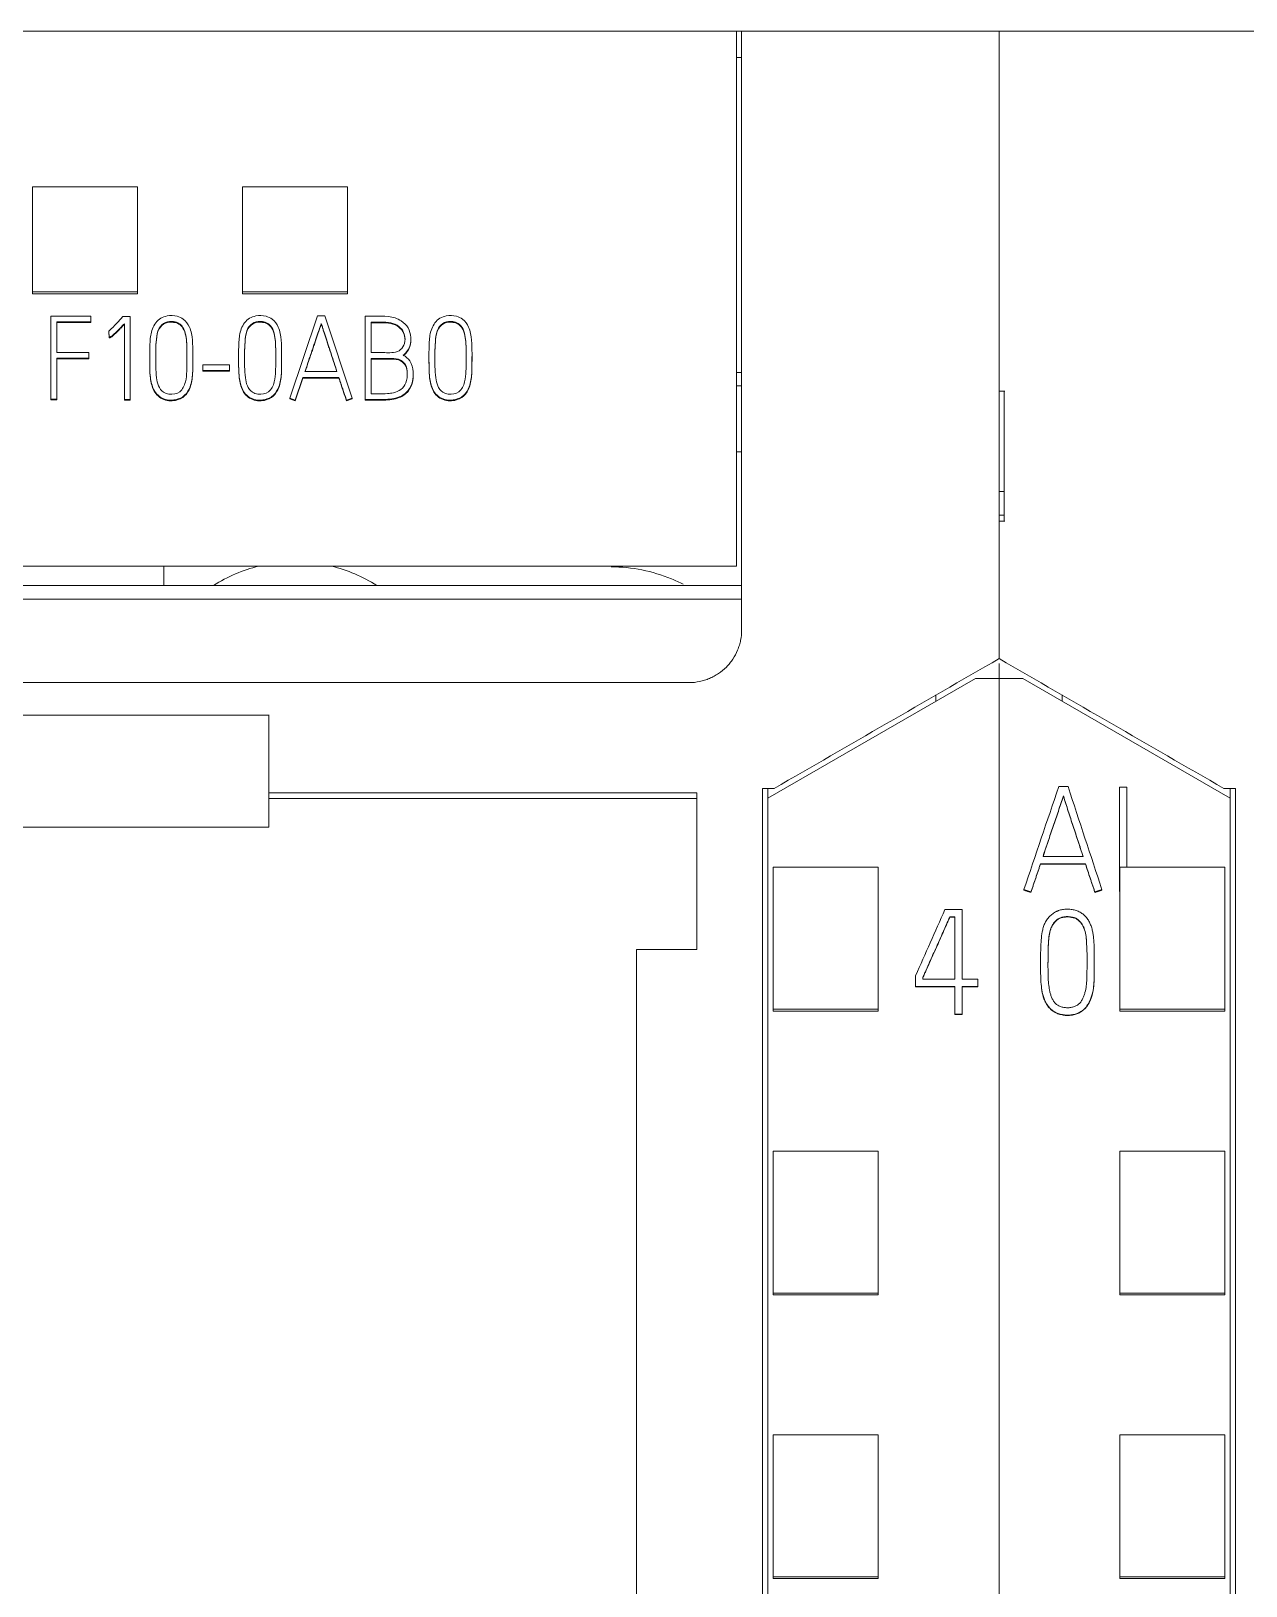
# Model space of a CAD drawing. Header units: millimetres. Extents: x 4137 to 6698, y 1400 to 3585.
# Drawn here: x 5510.62 to 5533.75, y 3343.19 to 3372.78 of the extents above; entities that cross this region are included whole.
import ezdxf

# ---------------------------------------------------------------- set-up
doc = ezdxf.new("R2010")
doc.units = ezdxf.units.MM
doc.layers.add('000-PI-Oprema', color=30, linetype='Continuous', lineweight=5)

msp = doc.modelspace()

# ---------------------------------------------------------------- linework, layer by layer
at = {"layer": '000-PI-Oprema', "color": 0, "linetype": 'ByBlock', "lineweight": 0}
for p, q in [((5524.048, 3372.778), (5499.248, 3372.778)), ((5524.048, 3372.778), (5524.148, 3372.778)), ((5524.048, 3362.595), (5524.048, 3372.778)), ((5529.048, 3372.778), (5524.148, 3372.778)), ((5533.948, 3372.778), (5529.048, 3372.778)), ((5524.148, 3372.278), (5524.048, 3372.278)), ((5510.648, 3369.814), (5510.648, 3367.815)), ((5512.648, 3369.814), (5510.648, 3369.814)), ((5512.648, 3367.815), (5512.648, 3369.814)), ((5514.648, 3369.814), (5514.648, 3367.815)), ((5516.648, 3369.814), (5514.648, 3369.814)), ((5516.648, 3367.815), (5516.648, 3369.814)), ((5510.648, 3367.815), (5510.648, 3367.777)), ((5510.648, 3367.815), (5512.648, 3367.815)), ((5510.648, 3367.777), (5512.648, 3367.777)), ((5512.648, 3367.815), (5512.648, 3367.777)), ((5514.648, 3367.815), (5514.648, 3367.777)), ((5514.648, 3367.815), (5516.648, 3367.815)), ((5514.648, 3367.777), (5516.648, 3367.777)), ((5516.648, 3367.815), (5516.648, 3367.777)), ((5510.997, 3367.354), (5510.997, 3365.771)), ((5511.758, 3367.354), (5510.997, 3367.354)), ((5511.758, 3367.242), (5511.758, 3367.354)), ((5512.368, 3367.345), (5512.508, 3367.345)), ((5512.508, 3367.345), (5512.508, 3365.765)), ((5516.074, 3367.356), (5515.544, 3365.791)), ((5516.216, 3367.356), (5516.074, 3367.356)), ((5516.734, 3365.791), (5516.216, 3367.356)), ((5516.984, 3365.767), (5516.984, 3367.352)), ((5511.11, 3366.661), (5511.11, 3367.242)), ((5511.11, 3367.242), (5511.758, 3367.242)), ((5511.11, 3367.229), (5511.758, 3367.229)), ((5511.758, 3367.242), (5511.758, 3367.229)), ((5512.1, 3367.07), (5512.1, 3367.058)), ((5512.107, 3366.953), (5512.1, 3367.07)), ((5512.107, 3366.941), (5512.1, 3367.058)), ((5512.397, 3365.765), (5512.397, 3367.209)), ((5516.145, 3367.215), (5516.145, 3367.203)), ((5517.097, 3367.239), (5517.097, 3366.658)), ((5512.107, 3366.953), (5512.107, 3366.941)), ((5517.852, 3366.903), (5517.852, 3366.924)), ((5511.718, 3366.661), (5511.11, 3366.661)), ((5511.11, 3365.771), (5511.11, 3366.551)), ((5511.11, 3366.551), (5511.718, 3366.551)), ((5511.11, 3366.538), (5511.718, 3366.538)), ((5511.718, 3366.551), (5511.718, 3366.661)), ((5511.718, 3366.551), (5511.718, 3366.538)), ((5512.881, 3366.618), (5512.881, 3366.605)), ((5513.7, 3366.574), (5513.7, 3366.587)), ((5514.572, 3366.618), (5514.572, 3366.605)), ((5515.391, 3366.574), (5515.391, 3366.587)), ((5517.097, 3366.548), (5517.097, 3365.877)), ((5518.196, 3366.618), (5518.196, 3366.605)), ((5519.015, 3366.574), (5519.015, 3366.587)), ((5513.891, 3366.429), (5513.891, 3366.317)), ((5514.397, 3366.429), (5513.891, 3366.429)), ((5513.891, 3366.317), (5513.891, 3366.304)), ((5513.891, 3366.317), (5514.397, 3366.317)), ((5513.891, 3366.304), (5514.397, 3366.304)), ((5514.397, 3366.317), (5514.397, 3366.429)), ((5514.397, 3366.317), (5514.397, 3366.304)), ((5515.651, 3365.756), (5515.797, 3366.185)), ((5515.651, 3365.743), (5515.797, 3366.172)), ((5515.797, 3366.185), (5515.797, 3366.172)), ((5515.797, 3366.185), (5516.483, 3366.185)), ((5515.797, 3366.172), (5516.483, 3366.172)), ((5516.445, 3366.297), (5515.835, 3366.297)), ((5516.483, 3366.185), (5516.483, 3366.172)), ((5517.897, 3366.231), (5517.897, 3366.244)), ((5524.048, 3366.278), (5524.148, 3366.278)), ((5524.048, 3366.028), (5524.148, 3366.028)), ((5529.16, 3365.928), (5529.048, 3365.928)), ((5529.16, 3365.922), (5529.048, 3365.922)), ((5510.997, 3365.771), (5510.997, 3365.759)), ((5510.997, 3365.771), (5511.11, 3365.771)), ((5510.997, 3365.759), (5511.11, 3365.759)), ((5511.11, 3365.771), (5511.11, 3365.759)), ((5512.508, 3365.765), (5512.397, 3365.765)), ((5512.397, 3365.765), (5512.397, 3365.752)), ((5512.508, 3365.752), (5512.397, 3365.752)), ((5512.508, 3365.765), (5512.508, 3365.752)), ((5515.544, 3365.791), (5515.544, 3365.778)), ((5515.544, 3365.791), (5515.651, 3365.756)), ((5515.544, 3365.778), (5515.651, 3365.743)), ((5515.651, 3365.756), (5515.651, 3365.743)), ((5516.625, 3365.756), (5516.734, 3365.791)), ((5516.625, 3365.743), (5516.734, 3365.778)), ((5516.625, 3365.756), (5516.625, 3365.743)), ((5516.734, 3365.791), (5516.734, 3365.778)), ((5516.984, 3365.767), (5516.984, 3365.754)), ((5524.048, 3364.773), (5524.148, 3364.773)), ((5529.148, 3364.013), (5529.048, 3364.013)), ((5529.148, 3364.013), (5529.148, 3363.563)), ((5529.148, 3363.563), (5529.048, 3363.563)), ((5529.048, 3363.453), (5529.16, 3363.453)), ((5529.048, 3363.45), (5529.16, 3363.45)), ((5524.048, 3362.595), (5499.248, 3362.595)), ((5513.148, 3362.595), (5513.148, 3362.227)), ((5524.148, 3362.227), (5499.148, 3362.227)), ((5524.148, 3361.964), (5499.148, 3361.964)), ((5529.048, 3360.739), (5529.048, 3360.459)), ((5529.048, 3360.739), (5529.048, 3360.459)), ((5500.148, 3360.378), (5523.148, 3360.378)), ((5523.152, 3360.378), (5523.151, 3360.378)), ((5524.648, 3358.178), (5528.598, 3360.459)), ((5529.048, 3360.459), (5528.598, 3360.459)), ((5529.048, 3360.459), (5529.048, 3247.041)), ((5529.048, 3360.459), (5529.048, 3247.041)), ((5529.498, 3360.459), (5529.048, 3360.459)), ((5529.498, 3360.459), (5533.448, 3358.178)), ((5527.848, 3360.026), (5527.848, 3360.143)), ((5530.248, 3360.026), (5530.248, 3360.143)), ((5515.148, 3359.756), (5508.148, 3359.756)), ((5515.148, 3358.278), (5515.148, 3358.172)), ((5523.298, 3358.278), (5515.148, 3358.278)), ((5515.148, 3358.172), (5515.148, 3357.629)), ((5523.298, 3358.172), (5515.148, 3358.172)), ((5523.298, 3355.298), (5523.298, 3358.278)), ((5524.548, 3358.364), (5524.769, 3358.364)), ((5524.769, 3358.364), (5524.548, 3358.364)), ((5524.648, 3358.364), (5524.648, 3358.178)), ((5524.648, 3249.363), (5524.648, 3358.178)), ((5530.184, 3358.398), (5530.362, 3358.398)), ((5530.273, 3358.222), (5530.273, 3358.215)), ((5531.341, 3356.406), (5531.341, 3358.39)), ((5531.341, 3358.39), (5531.48, 3358.39)), ((5531.48, 3358.39), (5531.48, 3356.864)), ((5533.548, 3358.364), (5533.326, 3358.364)), ((5533.548, 3358.364), (5533.326, 3358.364)), ((5533.448, 3358.364), (5533.448, 3358.178)), ((5533.448, 3358.178), (5533.448, 3249.363)), ((5515.148, 3357.629), (5508.148, 3357.629)), ((5529.885, 3357.071), (5530.648, 3357.071)), ((5524.748, 3354.161), (5524.748, 3356.864)), ((5524.748, 3356.864), (5526.748, 3356.864)), ((5526.748, 3354.161), (5526.748, 3356.864)), ((5529.838, 3356.93), (5529.838, 3356.924)), ((5530.695, 3356.93), (5529.838, 3356.93)), ((5529.838, 3356.924), (5530.695, 3356.924)), ((5530.695, 3356.93), (5530.695, 3356.924)), ((5531.348, 3354.161), (5531.348, 3356.864)), ((5533.348, 3356.864), (5531.348, 3356.864)), ((5533.348, 3354.161), (5533.348, 3356.864)), ((5529.521, 3356.436), (5529.521, 3356.43)), ((5529.655, 3356.392), (5529.655, 3356.386)), ((5530.872, 3356.392), (5530.872, 3356.386)), ((5531.008, 3356.436), (5531.008, 3356.43)), ((5531.341, 3356.406), (5531.341, 3356.4)), ((5531.348, 3356.406), (5531.341, 3356.406)), ((5531.341, 3356.4), (5531.348, 3356.4)), ((5528.019, 3356.057), (5528.349, 3356.057)), ((5528.11, 3355.919), (5528.11, 3355.913)), ((5528.207, 3355.919), (5528.11, 3355.919)), ((5528.11, 3355.913), (5528.207, 3355.913)), ((5528.207, 3354.733), (5528.207, 3355.919)), ((5528.349, 3356.057), (5528.349, 3354.733)), ((5523.298, 3355.298), (5522.148, 3355.298)), ((5529.838, 3355.07), (5529.838, 3355.064)), ((5530.862, 3355.022), (5530.862, 3355.028)), ((5527.458, 3354.595), (5527.458, 3354.799)), ((5527.458, 3354.595), (5527.458, 3354.589)), ((5528.207, 3354.595), (5527.458, 3354.595)), ((5527.597, 3354.769), (5527.597, 3354.733)), ((5527.597, 3354.733), (5528.207, 3354.733)), ((5528.207, 3354.068), (5528.207, 3354.595)), ((5528.349, 3354.733), (5528.643, 3354.733)), ((5528.349, 3354.595), (5528.349, 3354.068)), ((5528.643, 3354.595), (5528.349, 3354.595)), ((5528.643, 3354.733), (5528.643, 3354.595)), ((5528.643, 3354.595), (5528.643, 3354.589)), ((5527.458, 3354.589), (5528.207, 3354.589)), ((5528.349, 3354.589), (5528.643, 3354.589)), ((5524.748, 3354.127), (5524.748, 3354.161)), ((5524.748, 3354.161), (5526.748, 3354.161)), ((5524.748, 3354.127), (5526.748, 3354.127)), ((5526.748, 3354.127), (5526.748, 3354.161)), ((5528.207, 3354.068), (5528.207, 3354.061)), ((5528.349, 3354.068), (5528.207, 3354.068)), ((5528.207, 3354.061), (5528.349, 3354.061)), ((5528.349, 3354.068), (5528.349, 3354.061)), ((5531.348, 3354.127), (5531.348, 3354.161)), ((5533.348, 3354.161), (5531.348, 3354.161)), ((5533.348, 3354.127), (5531.348, 3354.127)), ((5533.348, 3354.127), (5533.348, 3354.161)), ((5524.748, 3348.759), (5524.748, 3351.463)), ((5524.748, 3351.463), (5526.748, 3351.463)), ((5526.748, 3348.759), (5526.748, 3351.463)), ((5531.348, 3348.759), (5531.348, 3351.463)), ((5533.348, 3351.463), (5531.348, 3351.463)), ((5533.348, 3348.759), (5533.348, 3351.463)), ((5524.748, 3348.727), (5524.748, 3348.759)), ((5524.748, 3348.759), (5526.748, 3348.759)), ((5524.748, 3348.727), (5526.748, 3348.727)), ((5526.748, 3348.727), (5526.748, 3348.759)), ((5531.348, 3348.727), (5531.348, 3348.759)), ((5533.348, 3348.759), (5531.348, 3348.759)), ((5533.348, 3348.727), (5531.348, 3348.727)), ((5533.348, 3348.727), (5533.348, 3348.759)), ((5524.748, 3343.358), (5524.748, 3346.061)), ((5524.748, 3346.061), (5526.748, 3346.061)), ((5526.748, 3343.358), (5526.748, 3346.061)), ((5531.348, 3343.358), (5531.348, 3346.061)), ((5533.348, 3346.061), (5531.348, 3346.061)), ((5533.348, 3343.358), (5533.348, 3346.061)), ((5524.748, 3343.327), (5524.748, 3343.358)), ((5524.748, 3343.358), (5526.748, 3343.358)), ((5526.748, 3343.327), (5526.748, 3343.358)), ((5531.348, 3343.327), (5531.348, 3343.358)), ((5533.348, 3343.358), (5531.348, 3343.358)), ((5533.348, 3343.327), (5533.348, 3343.358)), ((5524.748, 3343.327), (5526.748, 3343.327)), ((5533.348, 3343.327), (5531.348, 3343.327))]:
    msp.add_line(p, q, dxfattribs=at)
for start, end in [(103.753, 122.3801), (57.6199, 76.247)]:
    msp.add_arc((5515.648, 3359.778), 2.9, start, end, dxfattribs=at)
at = {"layer": '000-PI-Oprema', "color": 7, "linetype": 'Continuous', "lineweight": 13}
for centre, major_axis, ratio, start_param, end_param in [((5511.165, 3239.316), (337.753, 1006.406), 0.018824, 1.458513, 1.460476), ((5548.618, 3241.165), (-326.682, 998.393), 0.018302, 4.822113, 4.824092), ((5505.334, 3245.828), (432.572, 977.483), 0.022444, 1.467725, 1.469021)]:
    msp.add_ellipse(centre, major_axis=major_axis, ratio=ratio, start_param=start_param, end_param=end_param, dxfattribs=at)
at = {"layer": '000-PI-Oprema', "color": 0, "linetype": 'ByBlock', "lineweight": 0}
for points, knots in [([(5524.148, 3361.964), (5524.148, 3364.485), (5524.148, 3368.09), (5524.148, 3371.693), (5524.148, 3372.778)], [0, 0, 0, 0, 0.698854, 1, 1, 1, 1]), ([(5529.048, 3372.778), (5529.048, 3371.693), (5529.048, 3368.088), (5529.048, 3364.106), (5529.048, 3361.208), (5529.048, 3360.834)], [0, 0, 0, 0, 0.272684, 0.906013, 1, 1, 1, 1]), ([(5529.048, 3372.778), (5529.048, 3371.693), (5529.048, 3368.088), (5529.048, 3364.106), (5529.048, 3361.208), (5529.048, 3360.834)], [0, 0, 0, 0, 0.272684, 0.906013, 1, 1, 1, 1]), ([(5512.1, 3367.07), (5512.119, 3367.087), (5512.156, 3367.119), (5512.21, 3367.174), (5512.263, 3367.23), (5512.317, 3367.288), (5512.351, 3367.326), (5512.368, 3367.345)], [0, 0, 0, 0, 0.198846, 0.377684, 0.606339, 0.795382, 1, 1, 1, 1]), ([(5513.211, 3367.356), (5513.168, 3367.348), (5513.044, 3367.308), (5512.91, 3367.116), (5512.878, 3366.818), (5512.882, 3366.522), (5512.881, 3366.267), (5512.911, 3366.057), (5512.971, 3365.891), (5513.153, 3365.757), (5513.355, 3365.739), (5513.559, 3365.833), (5513.669, 3366.027), (5513.7, 3366.261), (5513.7, 3366.515), (5513.701, 3366.769), (5513.689, 3366.982), (5513.636, 3367.167), (5513.545, 3367.293), (5513.385, 3367.366), (5513.274, 3367.368), (5513.211, 3367.356)], [0, 0, 0, 0, 0.03125, 0.09375, 0.15625, 0.25, 0.3125, 0.34375, 0.40625, 0.4375, 0.5, 0.546875, 0.59375, 0.65625, 0.71875, 0.78125, 0.84375, 0.875, 0.921875, 0.953125, 1, 1, 1, 1]), ([(5514.902, 3367.356), (5514.859, 3367.348), (5514.735, 3367.308), (5514.601, 3367.116), (5514.569, 3366.818), (5514.573, 3366.522), (5514.572, 3366.267), (5514.602, 3366.057), (5514.662, 3365.891), (5514.844, 3365.757), (5515.046, 3365.739), (5515.25, 3365.833), (5515.36, 3366.027), (5515.391, 3366.261), (5515.391, 3366.515), (5515.392, 3366.769), (5515.38, 3366.982), (5515.327, 3367.167), (5515.236, 3367.293), (5515.076, 3367.366), (5514.965, 3367.368), (5514.902, 3367.356)], [0, 0, 0, 0, 0.03125, 0.09375, 0.15625, 0.25, 0.3125, 0.34375, 0.40625, 0.4375, 0.5, 0.546875, 0.59375, 0.65625, 0.71875, 0.78125, 0.84375, 0.875, 0.921875, 0.953125, 1, 1, 1, 1]), ([(5516.984, 3367.352), (5517.043, 3367.352), (5517.189, 3367.349), (5517.422, 3367.363), (5517.657, 3367.291), (5517.812, 3367.136), (5517.862, 3366.955), (5517.844, 3366.793), (5517.781, 3366.679), (5517.73, 3366.63), (5517.706, 3366.612)], [0, 0, 0, 0, 0.121799, 0.300471, 0.478612, 0.608153, 0.736749, 0.853072, 0.938599, 1, 1, 1, 1]), ([(5518.526, 3367.356), (5518.483, 3367.348), (5518.359, 3367.308), (5518.225, 3367.116), (5518.193, 3366.818), (5518.197, 3366.522), (5518.196, 3366.267), (5518.226, 3366.057), (5518.286, 3365.891), (5518.468, 3365.757), (5518.67, 3365.739), (5518.874, 3365.833), (5518.984, 3366.027), (5519.015, 3366.261), (5519.015, 3366.515), (5519.016, 3366.769), (5519.004, 3366.982), (5518.951, 3367.167), (5518.86, 3367.293), (5518.7, 3367.366), (5518.589, 3367.368), (5518.526, 3367.356)], [0, 0, 0, 0, 0.03125, 0.09375, 0.15625, 0.25, 0.3125, 0.34375, 0.40625, 0.4375, 0.5, 0.546875, 0.59375, 0.65625, 0.71875, 0.78125, 0.84375, 0.875, 0.921875, 0.953125, 1, 1, 1, 1]), ([(5512.397, 3367.209), (5512.379, 3367.19), (5512.346, 3367.154), (5512.3, 3367.106), (5512.261, 3367.067), (5512.228, 3367.035), (5512.2, 3367.009), (5512.177, 3366.989), (5512.158, 3366.974), (5512.143, 3366.964), (5512.131, 3366.958), (5512.121, 3366.955), (5512.114, 3366.954), (5512.109, 3366.953), (5512.107, 3366.953)], [0, 0, 0, 0, 0.200504, 0.370797, 0.510902, 0.6264, 0.722885, 0.800448, 0.861213, 0.907383, 0.939504, 0.963232, 0.983337, 1, 1, 1, 1]), ([(5512.397, 3367.196), (5512.379, 3367.177), (5512.346, 3367.142), (5512.3, 3367.094), (5512.261, 3367.054), (5512.228, 3367.022), (5512.2, 3366.996), (5512.177, 3366.976), (5512.158, 3366.961), (5512.143, 3366.951), (5512.131, 3366.945), (5512.121, 3366.943), (5512.114, 3366.941), (5512.109, 3366.941), (5512.107, 3366.941)], [0, 0, 0, 0, 0.200504, 0.370797, 0.510902, 0.6264, 0.722885, 0.800448, 0.861213, 0.907383, 0.939504, 0.963232, 0.983337, 1, 1, 1, 1]), ([(5513.437, 3367.215), (5513.407, 3367.234), (5513.318, 3367.257), (5513.173, 3367.249), (5513.03, 3367.115), (5513.005, 3366.916), (5512.992, 3366.709), (5512.995, 3366.532), (5512.995, 3366.357), (5513.004, 3366.198), (5513.037, 3366.026), (5513.121, 3365.901), (5513.281, 3365.855), (5513.473, 3365.883), (5513.574, 3366.103), (5513.589, 3366.341), (5513.589, 3366.589), (5513.588, 3366.817), (5513.572, 3366.992), (5513.529, 3367.128), (5513.467, 3367.197), (5513.437, 3367.215)], [0, 0, 0, 0, 0.03125, 0.078125, 0.125, 0.1875, 0.25, 0.3125, 0.34375, 0.40625, 0.453125, 0.5, 0.53125, 0.59375, 0.65625, 0.71875, 0.8125, 0.875, 0.921875, 0.96875, 1, 1, 1, 1]), ([(5513.437, 3367.203), (5513.407, 3367.221), (5513.318, 3367.244), (5513.173, 3367.236), (5513.03, 3367.102), (5513.005, 3366.903), (5512.995, 3366.739), (5512.994, 3366.642), (5512.994, 3366.616)], [0, 0, 0, 0, 0.114194, 0.285486, 0.456777, 0.685166, 0.913555, 1, 1, 1, 1]), ([(5513.589, 3366.528), (5513.589, 3366.556), (5513.589, 3366.654), (5513.588, 3366.804), (5513.572, 3366.98), (5513.529, 3367.115), (5513.467, 3367.184), (5513.437, 3367.203)], [0, 0, 0, 0, 0.115044, 0.410029, 0.631268, 0.852507, 1, 1, 1, 1]), ([(5515.128, 3367.215), (5515.098, 3367.234), (5515.009, 3367.257), (5514.864, 3367.249), (5514.721, 3367.115), (5514.696, 3366.916), (5514.683, 3366.709), (5514.686, 3366.532), (5514.686, 3366.357), (5514.695, 3366.198), (5514.728, 3366.026), (5514.812, 3365.901), (5514.972, 3365.855), (5515.164, 3365.883), (5515.265, 3366.103), (5515.28, 3366.341), (5515.28, 3366.589), (5515.278, 3366.817), (5515.263, 3366.992), (5515.22, 3367.128), (5515.158, 3367.197), (5515.128, 3367.215)], [0, 0, 0, 0, 0.03125, 0.078125, 0.125, 0.1875, 0.25, 0.3125, 0.34375, 0.40625, 0.453125, 0.5, 0.53125, 0.59375, 0.65625, 0.71875, 0.8125, 0.875, 0.921875, 0.96875, 1, 1, 1, 1]), ([(5515.128, 3367.203), (5515.098, 3367.221), (5515.009, 3367.244), (5514.864, 3367.236), (5514.721, 3367.102), (5514.696, 3366.903), (5514.686, 3366.739), (5514.685, 3366.642), (5514.685, 3366.616)], [0, 0, 0, 0, 0.114194, 0.285486, 0.456777, 0.685166, 0.913555, 1, 1, 1, 1]), ([(5515.28, 3366.528), (5515.28, 3366.556), (5515.28, 3366.654), (5515.278, 3366.804), (5515.263, 3366.98), (5515.22, 3367.115), (5515.158, 3367.184), (5515.128, 3367.203)], [0, 0, 0, 0, 0.115044, 0.410029, 0.631268, 0.852507, 1, 1, 1, 1]), ([(5515.835, 3366.297), (5515.846, 3366.33), (5515.868, 3366.395), (5515.901, 3366.494), (5515.934, 3366.593), (5515.967, 3366.69), (5515.999, 3366.783), (5516.029, 3366.871), (5516.057, 3366.952), (5516.082, 3367.026), (5516.104, 3367.091), (5516.122, 3367.145), (5516.135, 3367.185), (5516.143, 3367.207), (5516.145, 3367.215)], [0, 0, 0, 0, 0.106118, 0.213594, 0.322428, 0.429305, 0.530911, 0.627246, 0.716632, 0.797389, 0.869519, 0.929228, 0.972722, 1, 1, 1, 1]), ([(5515.839, 3366.297), (5515.849, 3366.326), (5515.869, 3366.387), (5515.901, 3366.481), (5515.934, 3366.58), (5515.967, 3366.677), (5515.999, 3366.77), (5516.029, 3366.858), (5516.057, 3366.94), (5516.082, 3367.014), (5516.104, 3367.079), (5516.122, 3367.133), (5516.135, 3367.173), (5516.143, 3367.194), (5516.145, 3367.203)], [0, 0, 0, 0, 0.09357, 0.202554, 0.312916, 0.421294, 0.524326, 0.622014, 0.712654, 0.794544, 0.867687, 0.928234, 0.972339, 1, 1, 1, 1]), ([(5516.145, 3367.215), (5516.148, 3367.207), (5516.155, 3367.185), (5516.168, 3367.145), (5516.186, 3367.091), (5516.206, 3367.026), (5516.231, 3366.952), (5516.257, 3366.871), (5516.286, 3366.783), (5516.317, 3366.69), (5516.349, 3366.593), (5516.381, 3366.494), (5516.414, 3366.395), (5516.435, 3366.33), (5516.445, 3366.297)], [0, 0, 0, 0, 0.027336, 0.070868, 0.130595, 0.202708, 0.283396, 0.372662, 0.4689, 0.570509, 0.677489, 0.786433, 0.893936, 1, 1, 1, 1]), ([(5516.145, 3367.203), (5516.148, 3367.194), (5516.155, 3367.173), (5516.168, 3367.133), (5516.186, 3367.079), (5516.206, 3367.014), (5516.231, 3366.94), (5516.257, 3366.858), (5516.286, 3366.77), (5516.317, 3366.677), (5516.349, 3366.58), (5516.381, 3366.481), (5516.412, 3366.387), (5516.432, 3366.326), (5516.441, 3366.297)], [0, 0, 0, 0, 0.02772, 0.071862, 0.132428, 0.205553, 0.287375, 0.377893, 0.475483, 0.578518, 0.686999, 0.797473, 0.906485, 1, 1, 1, 1]), ([(5517.097, 3366.658), (5517.146, 3366.658), (5517.231, 3366.658), (5517.361, 3366.659), (5517.49, 3366.654), (5517.635, 3366.677), (5517.733, 3366.8), (5517.748, 3366.944), (5517.705, 3367.086), (5517.589, 3367.192), (5517.416, 3367.246), (5517.248, 3367.238), (5517.138, 3367.24), (5517.097, 3367.239)], [0, 0, 0, 0, 0.089881, 0.159215, 0.241238, 0.333496, 0.41712, 0.515535, 0.593949, 0.688978, 0.794399, 0.924872, 1, 1, 1, 1]), ([(5517.74, 3366.902), (5517.74, 3366.915), (5517.736, 3366.97), (5517.705, 3367.074), (5517.589, 3367.179), (5517.416, 3367.234), (5517.248, 3367.225), (5517.138, 3367.227), (5517.097, 3367.227)], [0, 0, 0, 0, 0.046506, 0.200835, 0.387866, 0.595348, 0.852137, 1, 1, 1, 1]), ([(5518.752, 3367.215), (5518.722, 3367.234), (5518.633, 3367.257), (5518.487, 3367.249), (5518.345, 3367.115), (5518.32, 3366.916), (5518.307, 3366.709), (5518.31, 3366.532), (5518.31, 3366.357), (5518.318, 3366.198), (5518.352, 3366.026), (5518.436, 3365.901), (5518.596, 3365.855), (5518.787, 3365.883), (5518.889, 3366.103), (5518.904, 3366.341), (5518.904, 3366.589), (5518.902, 3366.817), (5518.887, 3366.992), (5518.843, 3367.128), (5518.782, 3367.197), (5518.752, 3367.215)], [0, 0, 0, 0, 0.03125, 0.078125, 0.125, 0.1875, 0.25, 0.3125, 0.34375, 0.40625, 0.453125, 0.5, 0.53125, 0.59375, 0.65625, 0.71875, 0.8125, 0.875, 0.921875, 0.96875, 1, 1, 1, 1]), ([(5518.752, 3367.203), (5518.722, 3367.221), (5518.633, 3367.244), (5518.487, 3367.236), (5518.345, 3367.102), (5518.32, 3366.903), (5518.309, 3366.739), (5518.309, 3366.642), (5518.309, 3366.616)], [0, 0, 0, 0, 0.114194, 0.285486, 0.456777, 0.685166, 0.913555, 1, 1, 1, 1]), ([(5518.904, 3366.528), (5518.904, 3366.556), (5518.904, 3366.654), (5518.902, 3366.804), (5518.887, 3366.98), (5518.843, 3367.115), (5518.782, 3367.184), (5518.752, 3367.203)], [0, 0, 0, 0, 0.115044, 0.410029, 0.631268, 0.852507, 1, 1, 1, 1]), ([(5517.852, 3366.906), (5517.853, 3366.859), (5517.839, 3366.772), (5517.781, 3366.666), (5517.73, 3366.618), (5517.706, 3366.599)], [0, 0, 0, 0, 0.39415, 0.746816, 1, 1, 1, 1]), ([(5512.881, 3366.605), (5512.881, 3366.559), (5512.882, 3366.428), (5512.881, 3366.254), (5512.911, 3366.044), (5512.971, 3365.879), (5513.153, 3365.744), (5513.355, 3365.726), (5513.559, 3365.821), (5513.669, 3366.014), (5513.7, 3366.248), (5513.7, 3366.442), (5513.7, 3366.55), (5513.7, 3366.574)], [0, 0, 0, 0, 0.065476, 0.18556, 0.245602, 0.365686, 0.425728, 0.545812, 0.635875, 0.725938, 0.846022, 0.966106, 1, 1, 1, 1]), ([(5514.572, 3366.605), (5514.572, 3366.559), (5514.573, 3366.428), (5514.572, 3366.254), (5514.602, 3366.044), (5514.662, 3365.879), (5514.844, 3365.744), (5515.046, 3365.726), (5515.25, 3365.821), (5515.36, 3366.014), (5515.391, 3366.248), (5515.391, 3366.442), (5515.391, 3366.55), (5515.391, 3366.574)], [0, 0, 0, 0, 0.065476, 0.18556, 0.245602, 0.365686, 0.425728, 0.545812, 0.635875, 0.725938, 0.846022, 0.966106, 1, 1, 1, 1]), ([(5517.706, 3366.612), (5517.759, 3366.582), (5517.857, 3366.5), (5517.905, 3366.303), (5517.891, 3366.106), (5517.812, 3365.919), (5517.652, 3365.815), (5517.487, 3365.772), (5517.327, 3365.765), (5517.159, 3365.767), (5517.042, 3365.767), (5516.984, 3365.767)], [0, 0, 0, 0, 0.103943, 0.238103, 0.352261, 0.47238, 0.599265, 0.688206, 0.785795, 0.892897, 1, 1, 1, 1]), ([(5517.097, 3365.877), (5517.137, 3365.877), (5517.24, 3365.877), (5517.381, 3365.875), (5517.534, 3365.891), (5517.668, 3365.946), (5517.777, 3366.088), (5517.789, 3366.258), (5517.768, 3366.419), (5517.654, 3366.539), (5517.477, 3366.551), (5517.292, 3366.547), (5517.162, 3366.548), (5517.097, 3366.548)], [0, 0, 0, 0, 0.066156, 0.175169, 0.23737, 0.32413, 0.412445, 0.52466, 0.605148, 0.683631, 0.78156, 0.89078, 1, 1, 1, 1]), ([(5517.783, 3366.228), (5517.783, 3366.24), (5517.782, 3366.3), (5517.768, 3366.406), (5517.654, 3366.527), (5517.477, 3366.539), (5517.292, 3366.535), (5517.162, 3366.536), (5517.097, 3366.536)], [0, 0, 0, 0, 0.039686, 0.202294, 0.36085, 0.558693, 0.779347, 1, 1, 1, 1]), ([(5518.196, 3366.605), (5518.196, 3366.559), (5518.197, 3366.428), (5518.196, 3366.254), (5518.226, 3366.044), (5518.286, 3365.879), (5518.468, 3365.744), (5518.67, 3365.726), (5518.874, 3365.821), (5518.984, 3366.014), (5519.015, 3366.248), (5519.015, 3366.442), (5519.015, 3366.55), (5519.015, 3366.574)], [0, 0, 0, 0, 0.065476, 0.18556, 0.245602, 0.365686, 0.425728, 0.545812, 0.635875, 0.725938, 0.846022, 0.966106, 1, 1, 1, 1]), ([(5516.483, 3366.185), (5516.489, 3366.165), (5516.501, 3366.126), (5516.519, 3366.07), (5516.537, 3366.017), (5516.553, 3365.968), (5516.568, 3365.923), (5516.583, 3365.88), (5516.598, 3365.838), (5516.612, 3365.796), (5516.621, 3365.769), (5516.625, 3365.756)], [0, 0, 0, 0, 0.138948, 0.27018, 0.393699, 0.508312, 0.612826, 0.707241, 0.810993, 0.908573, 1, 1, 1, 1]), ([(5516.483, 3366.172), (5516.489, 3366.152), (5516.501, 3366.114), (5516.519, 3366.057), (5516.537, 3366.004), (5516.553, 3365.955), (5516.568, 3365.91), (5516.583, 3365.867), (5516.598, 3365.825), (5516.612, 3365.783), (5516.621, 3365.756), (5516.625, 3365.743)], [0, 0, 0, 0, 0.138948, 0.27018, 0.393699, 0.508312, 0.612826, 0.707241, 0.810993, 0.908573, 1, 1, 1, 1]), ([(5517.897, 3366.233), (5517.897, 3366.187), (5517.885, 3366.078), (5517.812, 3365.906), (5517.652, 3365.802), (5517.487, 3365.759), (5517.327, 3365.753), (5517.159, 3365.755), (5517.042, 3365.754), (5516.984, 3365.754)], [0, 0, 0, 0, 0.115677, 0.279669, 0.452899, 0.574324, 0.707557, 0.853779, 1, 1, 1, 1]), ([(5529.148, 3365.928), (5529.148, 3365.928), (5529.148, 3365.916), (5529.148, 3365.866), (5529.148, 3365.774), (5529.148, 3365.632), (5529.148, 3365.422), (5529.148, 3365.194), (5529.148, 3364.97), (5529.148, 3364.775), (5529.148, 3364.643), (5529.148, 3364.549), (5529.148, 3364.46), (5529.148, 3364.374), (5529.148, 3364.288), (5529.148, 3364.208), (5529.148, 3364.111), (5529.148, 3364.021), (5529.148, 3363.96), (5529.148, 3363.925), (5529.148, 3363.904), (5529.148, 3363.893), (5529.148, 3363.889), (5529.148, 3363.9), (5529.148, 3363.941), (5529.148, 3363.984), (5529.148, 3364.009)], [0, 0, 0, 0, 0.054923, 0.109157, 0.158857, 0.213508, 0.264907, 0.320314, 0.369873, 0.418461, 0.471704, 0.5026, 0.551052, 0.617218, 0.660884, 0.691286, 0.712023, 0.730248, 0.751802, 0.781189, 0.80362, 0.828627, 0.856379, 0.904145, 0.9524, 1, 1, 1, 1]), ([(5529.148, 3363.563), (5529.148, 3363.539), (5529.148, 3363.498), (5529.148, 3363.459), (5529.148, 3363.45), (5529.148, 3363.45), (5529.148, 3363.45)], [0, 0, 0, 0, 0.351048, 0.67786, 0.983317, 1, 1, 1, 1]), ([(5523.036, 3362.249), (5522.963, 3362.286), (5522.532, 3362.485), (5522.058, 3362.582), (5521.665, 3362.582), (5521.665, 3362.582), (5521.665, 3362.582)], [0, 0, 0, 0, 0.171752, 1, 1, 1, 1, 1, 1]), ([(5524.148, 3361.378), (5524.148, 3361.571), (5524.148, 3361.766), (5524.148, 3361.962), (5524.148, 3361.964)], [0, 0, 0, 0, 0.989298, 1, 1, 1, 1]), ([(5524.148, 3361.378), (5524.148, 3361.312), (5524.141, 3361.248), (5524.122, 3361.153), (5524.114, 3361.121), (5524.095, 3361.059), (5524.084, 3361.028), (5524.047, 3360.937), (5524.017, 3360.88), (5523.963, 3360.799), (5523.944, 3360.772), (5523.903, 3360.721), (5523.881, 3360.697), (5523.812, 3360.627), (5523.762, 3360.586), (5523.68, 3360.532), (5523.652, 3360.514), (5523.594, 3360.483), (5523.535, 3360.455), (5523.474, 3360.433), (5523.427, 3360.419), (5523.412, 3360.414), (5523.38, 3360.406), (5523.364, 3360.402), (5523.283, 3360.385), (5523.218, 3360.378), (5523.152, 3360.378)], [0, 0, 0, 0, 0.125, 0.125, 0.1875, 0.1875, 0.25, 0.25, 0.375, 0.375, 0.4375, 0.4375, 0.5, 0.5, 0.625, 0.625, 0.6875, 0.6875, 0.75, 0.8125, 0.8125, 0.84375, 0.84375, 0.875, 0.875, 1, 1, 1, 1]), ([(5524.548, 3249.078), (5524.548, 3252.418), (5524.548, 3260.383), (5524.548, 3273.023), (5524.548, 3288.509), (5524.548, 3302.803), (5524.548, 3317.013), (5524.548, 3331.58), (5524.548, 3345.75), (5524.548, 3355.32), (5524.548, 3358.364)], [0, 0, 0, 0, 0.091483, 0.21812, 0.346206, 0.515858, 0.610111, 0.736264, 0.916066, 1, 1, 1, 1]), ([(5530.273, 3358.222), (5530.257, 3358.174), (5530.241, 3358.126), (5530.209, 3358.03), (5530.193, 3357.982), (5530.145, 3357.838), (5530.112, 3357.742), (5530.046, 3357.551), (5530.014, 3357.455), (5529.949, 3357.263), (5529.917, 3357.167), (5529.885, 3357.071)], [0, 0, 0, 0, 0.125, 0.125, 0.25, 0.25, 0.5, 0.5, 0.75, 0.75, 1, 1, 1, 1]), ([(5529.887, 3357.071), (5529.918, 3357.165), (5529.95, 3357.259), (5530.014, 3357.449), (5530.046, 3357.544), (5530.112, 3357.736), (5530.145, 3357.832), (5530.193, 3357.975), (5530.209, 3358.023), (5530.241, 3358.119), (5530.257, 3358.168), (5530.273, 3358.215)], [0, 0, 0, 0, 0.245947, 0.245947, 0.497298, 0.497298, 0.748649, 0.748649, 0.874324, 0.874324, 1, 1, 1, 1]), ([(5530.648, 3357.071), (5530.617, 3357.167), (5530.586, 3357.263), (5530.523, 3357.455), (5530.491, 3357.55), (5530.428, 3357.742), (5530.397, 3357.838), (5530.35, 3357.982), (5530.335, 3358.03), (5530.304, 3358.126), (5530.289, 3358.174), (5530.273, 3358.222)], [0, 0, 0, 0, 0.25, 0.25, 0.5, 0.5, 0.75, 0.75, 0.875, 0.875, 1, 1, 1, 1]), ([(5530.273, 3358.215), (5530.289, 3358.168), (5530.304, 3358.12), (5530.335, 3358.024), (5530.35, 3357.976), (5530.397, 3357.832), (5530.428, 3357.736), (5530.491, 3357.544), (5530.523, 3357.449), (5530.585, 3357.259), (5530.616, 3357.165), (5530.646, 3357.071)], [0, 0, 0, 0, 0.125676, 0.125676, 0.251351, 0.251351, 0.502702, 0.502702, 0.754053, 0.754053, 1, 1, 1, 1]), ([(5533.548, 3358.364), (5533.548, 3355.32), (5533.548, 3345.75), (5533.548, 3331.58), (5533.548, 3317.013), (5533.548, 3302.803), (5533.548, 3288.509), (5533.548, 3273.023), (5533.548, 3260.383), (5533.548, 3252.418), (5533.548, 3249.078)], [0, 0, 0, 0, 0.083934, 0.263736, 0.389889, 0.484142, 0.653794, 0.78188, 0.908517, 1, 1, 1, 1]), ([(5530.872, 3356.392), (5530.865, 3356.415), (5530.858, 3356.437), (5530.843, 3356.482), (5530.836, 3356.504), (5530.82, 3356.549), (5530.812, 3356.571), (5530.797, 3356.616), (5530.789, 3356.638), (5530.767, 3356.706), (5530.752, 3356.75), (5530.723, 3356.84), (5530.709, 3356.885), (5530.695, 3356.93)], [0, 0, 0, 0, 0.125, 0.125, 0.25, 0.25, 0.375, 0.375, 0.5, 0.5, 0.75, 0.75, 1, 1, 1, 1]), ([(5530.695, 3356.924), (5530.709, 3356.879), (5530.723, 3356.834), (5530.752, 3356.744), (5530.767, 3356.699), (5530.789, 3356.632), (5530.797, 3356.61), (5530.812, 3356.565), (5530.82, 3356.543), (5530.836, 3356.498), (5530.843, 3356.476), (5530.858, 3356.431), (5530.865, 3356.409), (5530.872, 3356.386)], [0, 0, 0, 0, 0.25, 0.25, 0.5, 0.5, 0.625, 0.625, 0.75, 0.75, 0.875, 0.875, 1, 1, 1, 1]), ([(5528.11, 3355.919), (5528.1, 3355.895), (5528.089, 3355.871), (5528.068, 3355.823), (5528.057, 3355.799), (5528.026, 3355.727), (5528.004, 3355.679), (5527.962, 3355.583), (5527.941, 3355.535), (5527.898, 3355.439), (5527.877, 3355.391), (5527.834, 3355.295), (5527.812, 3355.248), (5527.769, 3355.152), (5527.748, 3355.104), (5527.705, 3355.008), (5527.684, 3354.96), (5527.651, 3354.888), (5527.641, 3354.864), (5527.624, 3354.828), (5527.619, 3354.816), (5527.608, 3354.792), (5527.603, 3354.781), (5527.597, 3354.769)], [0, 0, 0, 0, 0.0625, 0.0625, 0.125, 0.125, 0.25, 0.25, 0.375, 0.375, 0.5, 0.5, 0.625, 0.625, 0.75, 0.75, 0.875, 0.875, 0.9375, 0.9375, 0.96875, 0.96875, 1, 1, 1, 1]), ([(5527.597, 3354.762), (5527.603, 3354.774), (5527.608, 3354.786), (5527.619, 3354.81), (5527.624, 3354.822), (5527.641, 3354.858), (5527.651, 3354.882), (5527.684, 3354.954), (5527.705, 3355.002), (5527.748, 3355.098), (5527.769, 3355.146), (5527.812, 3355.241), (5527.834, 3355.289), (5527.877, 3355.385), (5527.898, 3355.433), (5527.941, 3355.529), (5527.962, 3355.577), (5528.004, 3355.673), (5528.026, 3355.721), (5528.057, 3355.793), (5528.068, 3355.817), (5528.089, 3355.865), (5528.1, 3355.889), (5528.11, 3355.913)], [0, 0, 0, 0, 0.03125, 0.03125, 0.0625, 0.0625, 0.125, 0.125, 0.25, 0.25, 0.375, 0.375, 0.5, 0.5, 0.625, 0.625, 0.75, 0.75, 0.875, 0.875, 0.9375, 0.9375, 1, 1, 1, 1]), ([(5530.18, 3356.038), (5530.205, 3356.048), (5530.231, 3356.055), (5530.284, 3356.064), (5530.311, 3356.067), (5530.365, 3356.067), (5530.392, 3356.066), (5530.445, 3356.058), (5530.472, 3356.053), (5530.524, 3356.037), (5530.549, 3356.028), (5530.585, 3356.011), (5530.597, 3356.004), (5530.62, 3355.99), (5530.632, 3355.983), (5530.664, 3355.958), (5530.683, 3355.94), (5530.71, 3355.91), (5530.718, 3355.899), (5530.734, 3355.877), (5530.741, 3355.866), (5530.762, 3355.831), (5530.774, 3355.808), (5530.795, 3355.759), (5530.805, 3355.734), (5530.816, 3355.695), (5530.82, 3355.682), (5530.826, 3355.656), (5530.835, 3355.617), (5530.85, 3355.526), (5530.855, 3355.447), (5530.86, 3355.342), (5530.861, 3355.289), (5530.862, 3355.183), (5530.862, 3355.13), (5530.862, 3355.025), (5530.862, 3354.919), (5530.861, 3354.813), (5530.858, 3354.708), (5530.855, 3354.655), (5530.844, 3354.55), (5530.835, 3354.498), (5530.818, 3354.433), (5530.814, 3354.42), (5530.806, 3354.394), (5530.802, 3354.382), (5530.788, 3354.344), (5530.777, 3354.319), (5530.758, 3354.283), (5530.752, 3354.271), (5530.738, 3354.248), (5530.73, 3354.237), (5530.707, 3354.204), (5530.69, 3354.184), (5530.661, 3354.156), (5530.65, 3354.147), (5530.629, 3354.131), (5530.618, 3354.123), (5530.583, 3354.102), (5530.559, 3354.09), (5530.521, 3354.076), (5530.508, 3354.072), (5530.481, 3354.065), (5530.468, 3354.062), (5530.429, 3354.054), (5530.402, 3354.051), (5530.348, 3354.049), (5530.32, 3354.05), (5530.266, 3354.056), (5530.24, 3354.061), (5530.201, 3354.072), (5530.188, 3354.076), (5530.163, 3354.085), (5530.15, 3354.09), (5530.113, 3354.107), (5530.09, 3354.121), (5530.057, 3354.145), (5530.046, 3354.153), (5530.026, 3354.172), (5530.017, 3354.181), (5529.989, 3354.211), (5529.973, 3354.233), (5529.951, 3354.267), (5529.944, 3354.279), (5529.932, 3354.302), (5529.926, 3354.315), (5529.909, 3354.351), (5529.9, 3354.376), (5529.888, 3354.415), (5529.884, 3354.428), (5529.877, 3354.454), (5529.874, 3354.467), (5529.866, 3354.507), (5529.862, 3354.533), (5529.844, 3354.665), (5529.841, 3354.772), (5529.839, 3354.932), (5529.839, 3354.985), (5529.838, 3355.092), (5529.839, 3355.145), (5529.84, 3355.252), (5529.841, 3355.305), (5529.846, 3355.412), (5529.849, 3355.465), (5529.86, 3355.57), (5529.868, 3355.623), (5529.886, 3355.701), (5529.893, 3355.727), (5529.907, 3355.766), (5529.912, 3355.779), (5529.923, 3355.804), (5529.929, 3355.816), (5529.949, 3355.851), (5529.964, 3355.874), (5529.99, 3355.906), (5530, 3355.916), (5530.019, 3355.936), (5530.028, 3355.945), (5530.059, 3355.972), (5530.081, 3355.988), (5530.117, 3356.009), (5530.129, 3356.016), (5530.148, 3356.025), (5530.157, 3356.029), (5530.167, 3356.033), (5530.173, 3356.036), (5530.176, 3356.037), (5530.18, 3356.038)], [0, 0, 0, 0, 0.015625, 0.015625, 0.03125, 0.03125, 0.046875, 0.046875, 0.0625, 0.0625, 0.078125, 0.078125, 0.085937, 0.085937, 0.09375, 0.09375, 0.109375, 0.109375, 0.117187, 0.117187, 0.125, 0.125, 0.140625, 0.140625, 0.15625, 0.15625, 0.164062, 0.164062, 0.171875, 0.1875, 0.21875, 0.21875, 0.25, 0.25, 0.28125, 0.28125, 0.3125, 0.34375, 0.34375, 0.375, 0.375, 0.40625, 0.40625, 0.414062, 0.414062, 0.421875, 0.421875, 0.4375, 0.4375, 0.445312, 0.445312, 0.453125, 0.453125, 0.46875, 0.46875, 0.476562, 0.476562, 0.484375, 0.484375, 0.5, 0.5, 0.507812, 0.507812, 0.515625, 0.515625, 0.53125, 0.53125, 0.546875, 0.546875, 0.5625, 0.5625, 0.570312, 0.570312, 0.578125, 0.578125, 0.59375, 0.59375, 0.601562, 0.601562, 0.609375, 0.609375, 0.625, 0.625, 0.632812, 0.632812, 0.640625, 0.640625, 0.65625, 0.65625, 0.664062, 0.664062, 0.671875, 0.671875, 0.6875, 0.6875, 0.75, 0.75, 0.78125, 0.78125, 0.8125, 0.8125, 0.84375, 0.84375, 0.875, 0.875, 0.90625, 0.90625, 0.921875, 0.921875, 0.929687, 0.929687, 0.9375, 0.9375, 0.953125, 0.953125, 0.960937, 0.960937, 0.96875, 0.96875, 0.984375, 0.984375, 0.992187, 0.992187, 0.996094, 0.998047, 0.998047, 1, 1, 1, 1]), ([(5530.522, 3355.886), (5530.542, 3355.875), (5530.56, 3355.861), (5530.592, 3355.83), (5530.606, 3355.812), (5530.632, 3355.775), (5530.642, 3355.756), (5530.662, 3355.716), (5530.67, 3355.695), (5530.691, 3355.632), (5530.7, 3355.588), (5530.709, 3355.522), (5530.711, 3355.5), (5530.714, 3355.456), (5530.715, 3355.433), (5530.72, 3355.322), (5530.723, 3355.233), (5530.724, 3355.055), (5530.723, 3354.966), (5530.722, 3354.832), (5530.721, 3354.766), (5530.717, 3354.699), (5530.714, 3354.654), (5530.712, 3354.632), (5530.703, 3354.566), (5530.695, 3354.522), (5530.679, 3354.458), (5530.672, 3354.437), (5530.657, 3354.394), (5530.648, 3354.374), (5530.633, 3354.344), (5530.627, 3354.334), (5530.615, 3354.316), (5530.609, 3354.306), (5530.588, 3354.28), (5530.572, 3354.264), (5530.545, 3354.244), (5530.535, 3354.238), (5530.516, 3354.227), (5530.506, 3354.222), (5530.485, 3354.214), (5530.474, 3354.21), (5530.453, 3354.203), (5530.442, 3354.2), (5530.409, 3354.194), (5530.387, 3354.191), (5530.353, 3354.19), (5530.342, 3354.19), (5530.319, 3354.191), (5530.308, 3354.192), (5530.275, 3354.197), (5530.253, 3354.201), (5530.221, 3354.212), (5530.21, 3354.216), (5530.19, 3354.225), (5530.17, 3354.235), (5530.151, 3354.248), (5530.134, 3354.261), (5530.125, 3354.269), (5530.11, 3354.285), (5530.103, 3354.294), (5530.089, 3354.311), (5530.083, 3354.321), (5530.066, 3354.35), (5530.056, 3354.37), (5530.04, 3354.411), (5530.033, 3354.432), (5530.02, 3354.475), (5530.015, 3354.497), (5530.006, 3354.54), (5529.995, 3354.605), (5529.989, 3354.671), (5529.981, 3354.802), (5529.98, 3354.89), (5529.98, 3355.021), (5529.98, 3355.065), (5529.981, 3355.153), (5529.981, 3355.197), (5529.982, 3355.285), (5529.983, 3355.329), (5529.987, 3355.417), (5529.99, 3355.461), (5529.999, 3355.548), (5530.004, 3355.592), (5530.017, 3355.645), (5530.02, 3355.656), (5530.026, 3355.677), (5530.03, 3355.687), (5530.041, 3355.718), (5530.05, 3355.738), (5530.072, 3355.776), (5530.084, 3355.795), (5530.112, 3355.829), (5530.128, 3355.845), (5530.153, 3355.866), (5530.162, 3355.873), (5530.181, 3355.885), (5530.19, 3355.89), (5530.21, 3355.9), (5530.22, 3355.904), (5530.241, 3355.911), (5530.252, 3355.914), (5530.284, 3355.921), (5530.306, 3355.923), (5530.34, 3355.924), (5530.351, 3355.924), (5530.373, 3355.923), (5530.384, 3355.922), (5530.417, 3355.919), (5530.439, 3355.915), (5530.471, 3355.907), (5530.482, 3355.904), (5530.497, 3355.898), (5530.505, 3355.895), (5530.513, 3355.891), (5530.518, 3355.888), (5530.52, 3355.887), (5530.522, 3355.886)], [0, 0, 0, 0, 0.015625, 0.015625, 0.03125, 0.03125, 0.046875, 0.046875, 0.0625, 0.0625, 0.09375, 0.09375, 0.109375, 0.109375, 0.125, 0.125, 0.1875, 0.1875, 0.25, 0.25, 0.28125, 0.296875, 0.296875, 0.3125, 0.3125, 0.34375, 0.34375, 0.359375, 0.359375, 0.375, 0.375, 0.382813, 0.382813, 0.390625, 0.390625, 0.40625, 0.40625, 0.414063, 0.414063, 0.421875, 0.421875, 0.429688, 0.429688, 0.4375, 0.4375, 0.453125, 0.453125, 0.460938, 0.460938, 0.46875, 0.46875, 0.484375, 0.484375, 0.492188, 0.492188, 0.5, 0.507813, 0.507813, 0.515625, 0.515625, 0.523438, 0.523438, 0.53125, 0.53125, 0.546875, 0.546875, 0.5625, 0.5625, 0.578125, 0.578125, 0.59375, 0.625, 0.625, 0.6875, 0.6875, 0.71875, 0.71875, 0.75, 0.75, 0.78125, 0.78125, 0.8125, 0.8125, 0.84375, 0.84375, 0.851563, 0.851563, 0.859375, 0.859375, 0.875, 0.875, 0.890625, 0.890625, 0.90625, 0.90625, 0.914063, 0.914063, 0.921875, 0.921875, 0.929688, 0.929688, 0.9375, 0.9375, 0.953125, 0.953125, 0.960938, 0.960938, 0.96875, 0.96875, 0.984375, 0.984375, 0.992188, 0.992188, 0.996094, 0.998047, 0.998047, 1, 1, 1, 1]), ([(5530.522, 3355.88), (5530.503, 3355.891), (5530.482, 3355.898), (5530.449, 3355.906), (5530.439, 3355.909), (5530.416, 3355.912), (5530.405, 3355.914), (5530.372, 3355.917), (5530.35, 3355.918), (5530.305, 3355.917), (5530.283, 3355.914), (5530.25, 3355.907), (5530.239, 3355.904), (5530.218, 3355.897), (5530.208, 3355.893), (5530.188, 3355.883), (5530.178, 3355.877), (5530.159, 3355.864), (5530.15, 3355.857), (5530.133, 3355.843), (5530.125, 3355.835), (5530.11, 3355.819), (5530.102, 3355.81), (5530.081, 3355.784), (5530.069, 3355.765), (5530.053, 3355.736), (5530.048, 3355.726), (5530.039, 3355.706), (5530.035, 3355.695), (5530.024, 3355.663), (5530.018, 3355.642), (5530.003, 3355.577), (5529.998, 3355.533), (5529.989, 3355.445), (5529.987, 3355.401), (5529.983, 3355.312), (5529.982, 3355.268), (5529.981, 3355.179), (5529.981, 3355.135), (5529.98, 3355.052), (5529.98, 3355.013), (5529.98, 3354.975)], [0, 0, 0, 0, 0.050638, 0.050638, 0.075957, 0.075957, 0.101276, 0.101276, 0.151914, 0.151914, 0.202552, 0.202552, 0.227871, 0.227871, 0.25319, 0.25319, 0.278509, 0.278509, 0.303828, 0.303828, 0.329147, 0.329147, 0.354466, 0.354466, 0.405104, 0.405104, 0.430423, 0.430423, 0.455742, 0.455742, 0.50638, 0.50638, 0.607656, 0.607656, 0.708933, 0.708933, 0.810209, 0.810209, 0.911485, 0.911485, 1, 1, 1, 1]), ([(5530.724, 3355.07), (5530.724, 3355.095), (5530.724, 3355.12), (5530.723, 3355.234), (5530.72, 3355.322), (5530.714, 3355.454), (5530.711, 3355.498), (5530.699, 3355.586), (5530.69, 3355.629), (5530.669, 3355.691), (5530.661, 3355.711), (5530.647, 3355.741), (5530.642, 3355.751), (5530.631, 3355.77), (5530.619, 3355.789), (5530.606, 3355.807), (5530.591, 3355.824), (5530.584, 3355.832), (5530.568, 3355.847), (5530.559, 3355.855), (5530.546, 3355.865), (5530.542, 3355.868), (5530.532, 3355.874), (5530.527, 3355.877), (5530.522, 3355.88)], [0, 0, 0, 0, 0.086827, 0.086827, 0.391218, 0.391218, 0.543414, 0.543414, 0.695609, 0.695609, 0.771707, 0.771707, 0.809756, 0.809756, 0.847805, 0.885853, 0.885853, 0.923902, 0.923902, 0.961951, 0.961951, 0.980976, 0.980976, 1, 1, 1, 1]), ([(5522.148, 3355.298), (5522.148, 3353.275), (5522.148, 3344.726), (5522.148, 3331.58), (5522.148, 3317.013), (5522.148, 3302.803), (5522.148, 3288.509), (5522.148, 3273.023), (5522.148, 3260.265), (5522.148, 3251.383), (5522.148, 3247.126), (5522.148, 3246.328)], [0, 0, 0, 0, 0.055935, 0.236292, 0.362833, 0.457376, 0.627551, 0.756032, 0.883059, 0.978086, 1, 1, 1, 1]), ([(5529.838, 3355.064), (5529.838, 3355.001), (5529.839, 3354.938), (5529.84, 3354.822), (5529.841, 3354.769), (5529.847, 3354.662), (5529.851, 3354.609), (5529.865, 3354.502), (5529.875, 3354.45), (5529.895, 3354.385), (5529.899, 3354.373), (5529.908, 3354.348), (5529.914, 3354.335), (5529.93, 3354.299), (5529.942, 3354.275), (5529.964, 3354.241), (5529.971, 3354.23), (5529.987, 3354.209), (5529.996, 3354.198), (5530.023, 3354.168), (5530.042, 3354.15), (5530.074, 3354.126), (5530.086, 3354.118), (5530.109, 3354.104), (5530.121, 3354.098), (5530.157, 3354.08), (5530.182, 3354.071), (5530.221, 3354.06), (5530.235, 3354.057), (5530.261, 3354.051), (5530.274, 3354.049), (5530.315, 3354.044), (5530.341, 3354.043), (5530.382, 3354.044), (5530.396, 3354.045), (5530.423, 3354.048), (5530.436, 3354.049), (5530.475, 3354.056), (5530.501, 3354.063), (5530.539, 3354.077), (5530.552, 3354.082), (5530.576, 3354.093), (5530.588, 3354.1), (5530.623, 3354.12), (5530.645, 3354.136), (5530.675, 3354.163), (5530.684, 3354.173), (5530.702, 3354.193), (5530.719, 3354.214), (5530.734, 3354.236), (5530.748, 3354.259), (5530.755, 3354.271), (5530.774, 3354.307), (5530.785, 3354.331), (5530.804, 3354.381), (5530.812, 3354.406), (5530.827, 3354.458), (5530.833, 3354.484), (5530.842, 3354.537), (5530.846, 3354.563), (5530.855, 3354.643), (5530.857, 3354.696), (5530.861, 3354.802), (5530.862, 3354.856), (5530.862, 3354.947), (5530.862, 3354.984), (5530.862, 3355.022)], [0, 0, 0, 0, 0.073866, 0.073866, 0.136839, 0.136839, 0.199811, 0.199811, 0.262783, 0.262783, 0.278526, 0.278526, 0.29427, 0.29427, 0.325756, 0.325756, 0.341499, 0.341499, 0.357242, 0.357242, 0.388728, 0.388728, 0.404471, 0.404471, 0.420214, 0.420214, 0.4517, 0.4517, 0.467443, 0.467443, 0.483186, 0.483186, 0.514673, 0.514673, 0.530416, 0.530416, 0.546159, 0.546159, 0.577645, 0.577645, 0.593388, 0.593388, 0.609131, 0.609131, 0.640617, 0.640617, 0.65636, 0.65636, 0.672103, 0.687846, 0.687846, 0.703589, 0.703589, 0.735076, 0.735076, 0.766562, 0.766562, 0.798048, 0.798048, 0.829534, 0.829534, 0.892506, 0.892506, 0.955479, 0.955479, 1, 1, 1, 1])]:
    msp.add_open_spline(points, degree=3, knots=knots, dxfattribs=at)
for points in [[(5529.048, 3360.834), (5527.622, 3360.011), (5526.196, 3359.187), (5524.769, 3358.364)], [(5533.326, 3358.364), (5531.9, 3359.187), (5530.474, 3360.011), (5529.048, 3360.834)], [(5523.148, 3360.378), (5523.149, 3360.378), (5523.15, 3360.378), (5523.151, 3360.378)], [(5515.148, 3358.278), (5515.148, 3358.773), (5515.148, 3359.267), (5515.148, 3359.762)]]:
    msp.add_open_spline(points, degree=3, dxfattribs=at)
for points, weights in [([(5529.838, 3356.93), (5529.746, 3356.661), (5529.655, 3356.392)], [0.500000008539, 0.499999991461, 0.500000008539]), ([(5529.655, 3356.386), (5529.746, 3356.655), (5529.838, 3356.924)], [0.500000007367, 0.499999992633, 0.500000007367]), ([(5529.655, 3356.392), (5529.588, 3356.414), (5529.521, 3356.436)], [0.499999252848, 0.500000747152, 0.499999252848]), ([(5529.521, 3356.43), (5529.588, 3356.408), (5529.655, 3356.386)], [0.499999519132, 0.500000480868, 0.499999519132]), ([(5531.008, 3356.436), (5530.94, 3356.414), (5530.872, 3356.392)], [0.499998878343, 0.500001121657, 0.499998878343]), ([(5530.872, 3356.386), (5530.94, 3356.408), (5531.008, 3356.43)], [0.50000123115, 0.49999876885, 0.50000123115])]:
    msp.add_rational_spline(points, weights, degree=2, dxfattribs=at)

doc.saveas('drawing.dxf')
